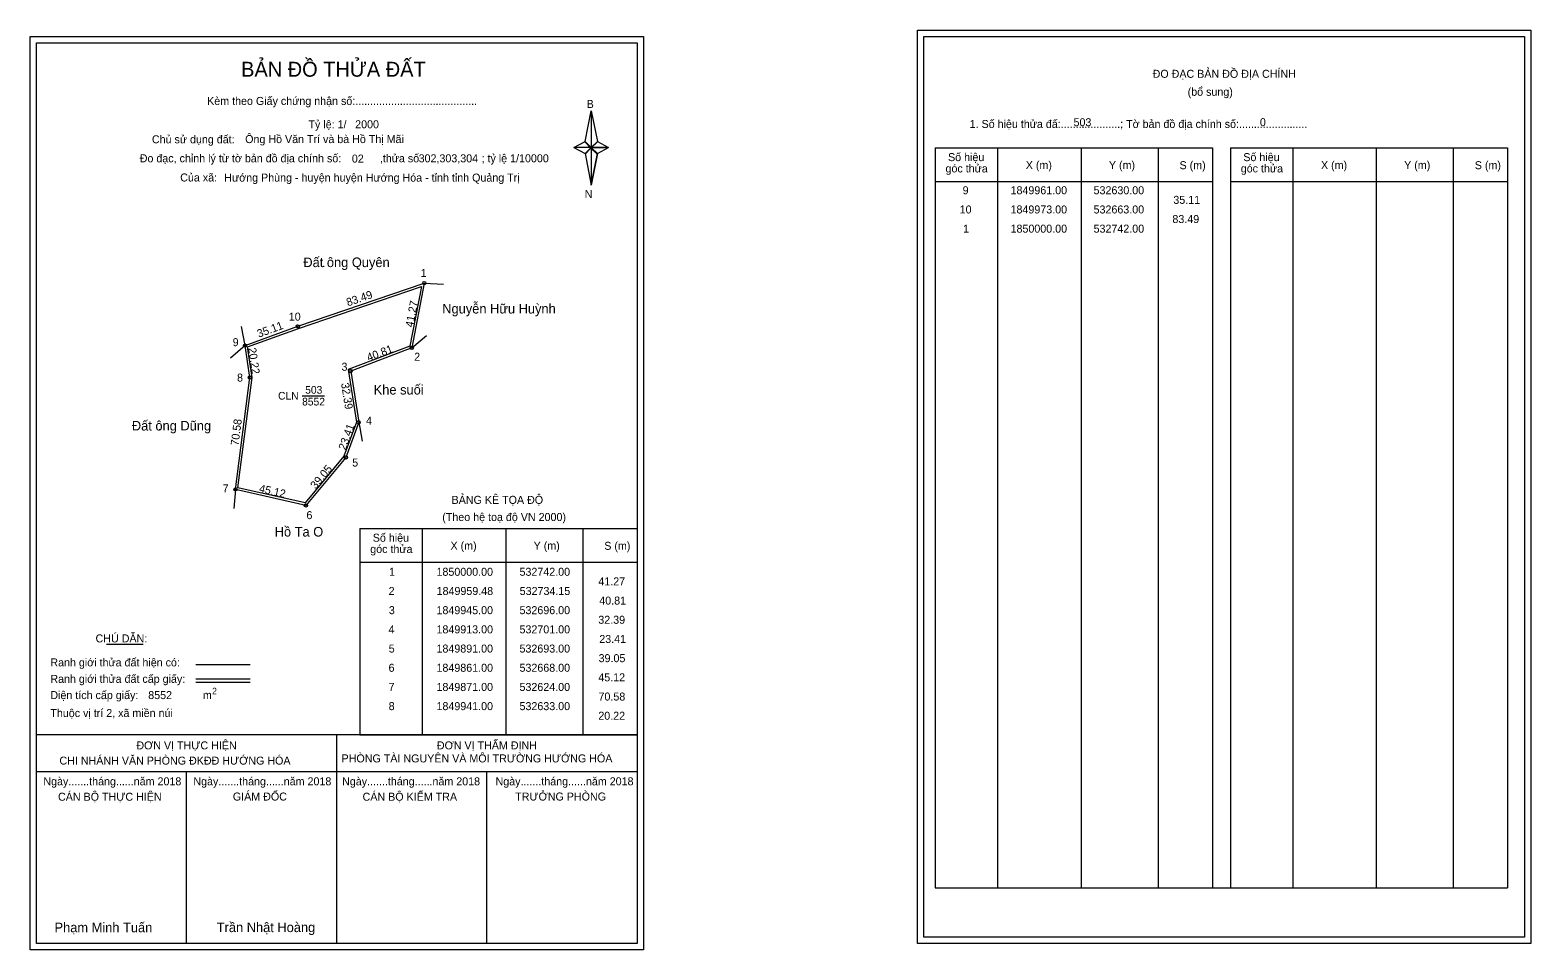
# Model space of a CAD drawing. Extents: x 530807 to 533434, y 1849580 to 1850163.
# Drawn here: x 532496 to 533434, y 1849583 to 1850158 of the extents above; entities that cross this region are included whole.
import ezdxf

# ---------------------------------------------------------------- set-up
doc = ezdxf.new("R2010")
doc.units = 0
for name, color, linetype in [('Level 1', 7, 'Continuous'), ('Level 10', 7, 'Continuous'), ('Level 11', 7, 'Continuous'), ('Level 13', 7, 'Continuous'), ('Level 27', 7, 'Continuous'), ('Level 3', 7, 'Continuous'), ('Level 36', 7, 'Continuous'), ('Level 49', 7, 'Continuous'), ('Level 53', 7, 'Continuous'), ('Level 55', 7, 'Continuous'), ('Level 6', 7, 'Continuous'), ('Level 60', 7, 'Continuous'), ('Level 63', 7, 'Continuous'), ('Level 9', 7, 'Continuous')]:
    doc.layers.add(name, color=color, linetype=linetype)

msp = doc.modelspace()

# ---------------------------------------------------------------- linework, layer by layer
at = {"layer": 'Level 1'}
for p, q in [((532499.59, 1850150.23), (532499.59, 1850150.23)), ((533054.24, 1850154.23), (533054.24, 1850154.23)), ((532842.44, 1850088.46), (532846.37, 1850107.74)), ((532846.37, 1850107.74), (532846.37, 1850084.69)), ((532846.37, 1850107.74), (532850.31, 1850088.46)), ((532835.55, 1850084.69), (532842.44, 1850088.46)), ((532842.44, 1850088.46), (532846.37, 1850084.69)), ((532846.08, 1850084.26), (532842.44, 1850088.02)), ((532846.37, 1850084.69), (532842.44, 1850081.01)), ((532846.08, 1850084.26), (532842.44, 1850080.57)), ((532842.44, 1850080.57), (532846.08, 1850084.26)), ((532842.44, 1850081.01), (532846.37, 1850061.29)), ((532850.01, 1850088.02), (532846.08, 1850084.26)), ((532846.08, 1850084.26), (532850.01, 1850088.02)), ((532850.01, 1850080.57), (532846.08, 1850084.26)), ((532850.31, 1850088.46), (532846.37, 1850084.69)), ((532846.37, 1850084.69), (532846.37, 1850061.29)), ((532846.37, 1850084.69), (532857.19, 1850084.69)), ((532846.37, 1850084.69), (532850.31, 1850081.01)), ((532850.31, 1850081.01), (532846.37, 1850061.29)), ((532850.31, 1850081.01), (532857.19, 1850084.69)), ((533061.3, 1850084.52), (533234.51, 1850084.52)), ((533100.48, 1849621.99), (533100.48, 1850084.52)), ((533152.63, 1849621.99), (533152.63, 1850084.52)), ((533200.57, 1850084.52), (533200.57, 1849621.99)), ((533234.51, 1850084.52), (533234.51, 1849621.99)), ((533245.82, 1850084.52), (533419.02, 1850084.52)), ((533285, 1849621.99), (533285, 1850084.52)), ((533337.14, 1849621.99), (533337.14, 1850084.52)), ((533385.09, 1850084.52), (533385.09, 1849621.99)), ((533419.02, 1850084.52), (533419.02, 1849621.99)), ((533061.3, 1850063.46), (533234.51, 1850063.46)), ((533245.82, 1850063.46), (533419.02, 1850063.46)), ((532701.78, 1849846.57), (532874.98, 1849846.57)), ((532740.96, 1849717.52), (532740.96, 1849846.57)), ((532793.1, 1849717.52), (532793.1, 1849846.57)), ((532841.05, 1849846.57), (532841.05, 1849717.52)), ((532701.78, 1849825.52), (532874.98, 1849825.52)), ((532543.43, 1849774.36), (532566.23, 1849774.36)), ((532599.16, 1849761.55), (532633.18, 1849761.55)), ((532599.16, 1849752.65), (532633.18, 1849752.65)), ((532599.16, 1849750.46), (532633.18, 1849750.46)), ((532713.25, 1849717.52), (532499.59, 1849717.52)), ((532874.98, 1849717.52), (532665.3, 1849717.52)), ((532687.29, 1849587.08), (532687.29, 1849717.52)), ((532701.78, 1849717.52), (532874.98, 1849717.52)), ((532874.99, 1849694.42), (532499.59, 1849694.42)), ((532593.44, 1849587.08), (532593.44, 1849694.42)), ((532781.14, 1849587.08), (532781.14, 1849694.42)), ((533061.3, 1849621.99), (533419.02, 1849621.99)), ((532874.98, 1849587.08), (532874.98, 1849587.08)), ((533429.64, 1849591.08), (533429.64, 1849591.08))]:
    msp.add_line(p, q, dxfattribs=at)
for points in [[(532842.44, 1850088.46), (532846.37, 1850107.74), (532846.37, 1850084.69)], [(532835.55, 1850084.69), (532842.44, 1850081.01), (532846.37, 1850084.69)], [(532846.37, 1850084.69), (532850.31, 1850088.46), (532857.19, 1850084.69)], [(532846.37, 1850084.69), (532846.37, 1850061.29), (532850.31, 1850081.01)]]:
    msp.add_lwpolyline(points, close=True, dxfattribs=at)
at = {"layer": 'Level 10'}
for points in [[(532742, 1850000), (532734.15, 1849959.48), (532696, 1849945), (532701, 1849913), (532693, 1849891), (532668, 1849861), (532624, 1849871), (532633, 1849941), (532630, 1849961), (532663, 1849973)], [(532740.17, 1849997.89), (532732.92, 1849960.51), (532694.44, 1849945.91), (532699.56, 1849913.14), (532691.77, 1849891.71), (532667.47, 1849862.56), (532625.55, 1849872.08), (532634.41, 1849941.01), (532631.55, 1849960.08), (532663.47, 1849971.68)]]:
    msp.add_lwpolyline(points, close=True, dxfattribs=at)
at = {"layer": 'Level 11'}
for centre in [(532742, 1850000), (532742, 1850000), (532663, 1849973), (532630, 1849961), (532734.15, 1849959.48), (532633, 1849941), (532696, 1849945), (532701, 1849913), (532693, 1849891), (532624, 1849871), (532668, 1849861)]:
    msp.add_circle(centre, 1, dxfattribs=at)
at = {"layer": 'Level 27'}
for p, q in [((532742, 1850000), (532753.98, 1849999.32)), ((532630, 1849961), (532627.68, 1849972.77)), ((532630, 1849961), (532620.96, 1849953.11)), ((532734.15, 1849959.48), (532743.36, 1849967.18)), ((532701, 1849913), (532703.07, 1849901.18)), ((532624, 1849871), (532622.96, 1849859.05))]:
    msp.add_line(p, q, dxfattribs=at)
at = {"layer": 'Level 3'}
for p, q in [((533061.3, 1850084.52), (533061.3, 1849621.99)), ((533245.82, 1850084.52), (533245.82, 1849621.99)), ((532701.78, 1849846.57), (532701.78, 1849717.52))]:
    msp.add_line(p, q, dxfattribs=at)
at = {"layer": 'Level 63'}
for points in [[(533050.24, 1850158.23), (533433.64, 1850158.23), (533433.64, 1849587.08), (533050.24, 1849587.08)], [(532495.59, 1850154.23), (532878.99, 1850154.23), (532878.99, 1849583.08), (532495.59, 1849583.08)], [(532499.59, 1850150.23), (532874.99, 1850150.23), (532874.99, 1849587.08), (532499.59, 1849587.08)], [(533054.24, 1850154.23), (533429.64, 1850154.23), (533429.64, 1849591.08), (533054.24, 1849591.08)]]:
    msp.add_lwpolyline(points, close=True, dxfattribs=at)
at = {"layer": 'Level 9'}
msp.add_line((532665.63, 1849929.57), (532679.53, 1849929.57), dxfattribs=at)

# ---------------------------------------------------------------- texts
at = {"layer": 'Level 1'}
for s, height, p in [('BẢN ĐỒ THỬA ĐẤT', 9.3313, (532627.52, 1850129.04)), ('ĐO ĐẠC BẢN ĐỒ ĐỊA CHÍNH', 5, (533197.19, 1850128.35)), ('(bổ sung)', 5, (533219.07, 1850117.11)), ('Kèm theo Giấy chứng nhận số:.........................................', 5, (532606.29, 1850111.38)), ('B', 5, (532843.46, 1850109.5)), ('1. Số hiệu thửa đấ:....................; Tờ bản đồ địa chính số:.......................', 5, (533082.85, 1850096.99)), ('Chủ sử dụng đất:', 5, (532571.77, 1850087.39)), ('Đo đạc, chỉnh lý từ tờ bản đồ địa chính số:             ,thửa số                     ; tỷ lệ 1/10000', 5, (532564.15, 1850075.53)), ('Số hiệu', 5, (533069.33, 1850076.25)), ('Số hiệu', 5, (533253.85, 1850076.25)), ('góc thửa', 5, (533067.75, 1850069.19)), ('X (m)', 5, (533117.9, 1850071.3)), ('Y (m)', 5, (533169.85, 1850071.3)), ('S (m)', 5, (533214.01, 1850071.2)), ('góc thửa', 5, (533252.26, 1850069.19)), ('X (m)', 5, (533302.41, 1850071.3)), ('Y (m)', 5, (533354.37, 1850071.3)), ('S (m)', 5, (533398.52, 1850071.2)), ('Của xã:', 5, (532589.45, 1850063.53)), ('N', 5, (532842.26, 1850053.16)), ('BẢNG KÊ TỌA ĐỘ', 5, (532759.05, 1849861.98)), ('(Theo hệ toạ độ VN 2000)', 5, (532753.24, 1849851.26)), ('góc thửa', 5, (532708.23, 1849831.25)), ('Số hiệu', 5, (532709.81, 1849838.31)), ('X (m)', 5, (532758.37, 1849833.36)), ('Y (m)', 5, (532810.33, 1849833.36)), ('S (m)', 5, (532854.48, 1849833.26)), ('CHÚ DẪN:', 5, (532536.55, 1849775.37)), ('Ranh giới thửa đất hiện có:', 5, (532508.29, 1849760.37)), ('Ranh giới thửa đất cấp giấy:', 5, (532508.29, 1849750.09)), ('Diện tích cấp giấy:', 5, (532508.29, 1849739.93)), ('m', 5, (532603.6, 1849739.97)), ('2', 4, (532609.39, 1849742.99)), ('Thuộc vị trí 2, xã miền núi', 5, (532508.29, 1849728.73)), ('ĐƠN VỊ THỰC HIỆN', 5, (532562.06, 1849708.49)), ('ĐƠN VỊ THẨM ĐỊNH', 5, (532749.86, 1849708.49)), ('CHI NHÁNH VĂN PHÒNG ĐKĐĐ HƯỚNG HÓA', 5, (532513.97, 1849698.97)), ('PHÒNG TÀI NGUYÊN VÀ MÔI TRƯỜNG HƯỚNG HÓA', 5, (532690.31, 1849700.35)), ('Ngày.......tháng......năm 2018', 5, (532503.92, 1849686.02)), ('Ngày.......tháng......năm 2018', 5, (532597.67, 1849686.02)), ('Ngày.......tháng......năm 2018', 5, (532690.62, 1849686.02)), ('Ngày.......tháng......năm 2018', 5, (532786.53, 1849686.02)), ('CÁN BỘ THỰC HIỆN', 5, (532513.09, 1849676.39)), ('GIÁM ĐỐC', 5, (532622.35, 1849676.51)), ('CÁN BỘ KIỂM TRA', 5, (532703.43, 1849676.39)), ('TRƯỞNG PHÒNG', 5, (532798.81, 1849676.51)), ('Phạm Minh Tuấn', 6, (532510.91, 1849594.16)), ('Trần Nhật Hoàng', 6, (532612.29, 1849594.26))]:
    msp.add_text(s, height=height, dxfattribs=at).set_placement(p)
at = {"layer": 'Level 11'}
msp.add_text('Tỷ lệ: 1/', height=5, dxfattribs=at).set_placement((532669.6, 1850096.75))
at = {"layer": 'Level 13'}
for s, p in [('CLN', (532650.6, 1849927.17)), ('503', (532667.56, 1849930.85)), ('8552', (532665.64, 1849923.49))]:
    msp.add_text(s, height=4.8, dxfattribs=at).set_placement(p)
at = {"layer": 'Level 36'}
for p in [(532678.07, 1850010), (532575.43, 1849907.85)]:
    msp.add_text('.', height=6, dxfattribs=at).set_placement(p)
at = {"layer": 'Level 49'}
for s, rotation, p in [('83.49', 18.869, (532694.27, 1849985.38)), ('41.27', 79.03583, (532734.96, 1849972.05)), ('35.11', 19.98311, (532638.57, 1849965.82)), ('20.22', 278.53077, (532631.87, 1849959.3)), ('40.81', 20.78448, (532707.16, 1849950.95)), ('32.39', 278.88066, (532689.96, 1849937.3)), ('70.58', 82.67359, (532625.88, 1849898.17)), ('23.41', 70.01689, (532692.81, 1849895.16)), ('39.05', 50.19443, (532674.11, 1849870.83)), ('45.12', 347.19573, (532638.4, 1849869.37))]:
    msp.add_text(s, height=5, rotation=rotation, dxfattribs=at).set_placement(p)
at = {"layer": 'Level 53'}
for s, p in [('9', (533078.45, 1850055.54)), ('1849961.00', (533108.39, 1850055.54)), ('532630.00', (533160.28, 1850055.54)), ('35.11', (533210.13, 1850049.54)), ('10', (533076.58, 1850043.54)), ('1849973.00', (533108.39, 1850043.54)), ('532663.00', (533160.28, 1850043.54)), ('83.49', (533209.54, 1850037.54)), ('1', (533078.75, 1850031.54)), ('1850000.00', (533108.39, 1850031.54)), ('532742.00', (533160.28, 1850031.54)), ('1', (532719.98, 1849817.02)), ('1850000.00', (532749.62, 1849817.02)), ('532742.00', (532801.5, 1849817.02)), ('2', (532719.68, 1849805.02)), ('1849959.48', (532749.7, 1849805.02)), ('532734.15', (532801.61, 1849805.02)), ('41.27', (532850.78, 1849811.02)), ('40.81', (532851.36, 1849799.02)), ('3', (532719.83, 1849793.02)), ('1849945.00', (532749.62, 1849793.02)), ('532696.00', (532801.5, 1849793.02)), ('32.39', (532850.76, 1849787.02)), ('4', (532719.65, 1849781.02)), ('1849913.00', (532749.62, 1849781.02)), ('532701.00', (532801.5, 1849781.02)), ('23.41', (532851.36, 1849775.02)), ('5', (532719.77, 1849769.02)), ('1849891.00', (532749.62, 1849769.02)), ('532693.00', (532801.5, 1849769.02)), ('6', (532719.66, 1849757.02)), ('1849861.00', (532749.62, 1849757.02)), ('532668.00', (532801.5, 1849757.02)), ('39.05', (532850.94, 1849763.02)), ('45.12', (532850.76, 1849751.02)), ('7', (532719.69, 1849745.02)), ('1849871.00', (532749.62, 1849745.02)), ('532624.00', (532801.5, 1849745.02)), ('70.58', (532850.87, 1849739.02)), ('8', (532719.73, 1849733.02)), ('1849941.00', (532749.62, 1849733.02)), ('532633.00', (532801.5, 1849733.02)), ('20.22', (532850.76, 1849727.02))]:
    msp.add_text(s, height=5, dxfattribs=at).set_placement(p)
at = {"layer": 'Level 55'}
for s, height, p in [('1', 0.8, (532741.78, 1850000)), ('0', 0.22, (532741.92, 1849999.78)), ('0', 0.22, (532741.92, 1849999.78)), ('0', 0.22, (532741.92, 1849999.78)), ('10', 0.8, (532662.43, 1849973)), ('0', 0.22, (532662.92, 1849972.78)), ('0', 0.22, (532662.92, 1849972.78)), ('9', 0.8, (532629.73, 1849961)), ('0', 0.22, (532629.92, 1849960.78)), ('0', 0.22, (532629.92, 1849960.78)), ('0', 0.22, (532629.92, 1849960.78)), ('0', 0.22, (532629.92, 1849960.78)), ('2', 0.8, (532733.88, 1849959.48)), ('0', 0.22, (532734.07, 1849959.26)), ('0', 0.22, (532734.07, 1849959.26)), ('8', 0.8, (532632.74, 1849941)), ('0', 0.22, (532632.92, 1849940.78)), ('0', 0.22, (532632.92, 1849940.78)), ('3', 0.8, (532695.75, 1849945)), ('0', 0.22, (532695.92, 1849944.78)), ('4', 0.8, (532700.72, 1849913)), ('0', 0.22, (532700.92, 1849912.78)), ('0', 0.22, (532700.92, 1849912.78)), ('5', 0.8, (532692.74, 1849891)), ('0', 0.22, (532692.92, 1849890.78)), ('7', 0.8, (532623.73, 1849871)), ('0', 0.22, (532623.92, 1849870.78)), ('0', 0.22, (532623.92, 1849870.78)), ('0', 0.22, (532623.92, 1849870.78)), ('6', 0.8, (532667.73, 1849861)), ('0', 0.22, (532667.92, 1849860.78))]:
    msp.add_text(s, height=height, dxfattribs=at).set_placement(p)
at = {"layer": 'Level 6'}
for s, p in [('2000', (532698.8, 1850096.79)), ('503', (533147.75, 1850098.07)), ('0', (533264.24, 1850098.11)), ('Ông Hồ Văn Trí và bà Hồ Thị Mãi', (532630.04, 1850087.53)), ('02', (532696.73, 1850075.35)), ('302,303,304', (532738.45, 1850075.51)), ('Hướng Phùng - huyện huyện Hướng Hóa - tỉnh tỉnh Quảng Trị', (532617, 1850063.45)), ('8552', (532569.47, 1849739.94))]:
    msp.add_text(s, height=5, dxfattribs=at).set_placement(p)
at = {"layer": 'Level 60'}
for s, p in [('Đất ông Quyên', (532666.39, 1850010)), ('Nguyễn Hữu Huỳnh', (532753.22, 1849981)), ('Khe suối', (532710.37, 1849930.34)), ('Đất ông Dũng', (532559.25, 1849907.85)), ('Hồ Ta O', (532648.5, 1849841.55))]:
    msp.add_text(s, height=6, dxfattribs=at).set_placement(p)
at = {"layer": 'Level 9'}
for s, p in [('1', (532739.74, 1850003.84)), ('10', (532657.31, 1849976.54)), ('9', (532622.25, 1849960.57)), ('3', (532690.25, 1849945.2)), ('2', (532735.69, 1849951.46)), ('8', (532624.96, 1849938.43)), ('4', (532705.59, 1849911.54)), ('5', (532696.95, 1849885.31)), ('7', (532615.96, 1849869.19)), ('6', (532668.35, 1849852.44))]:
    msp.add_text(s, height=5, dxfattribs=at).set_placement(p)

doc.saveas('drawing.dxf')
